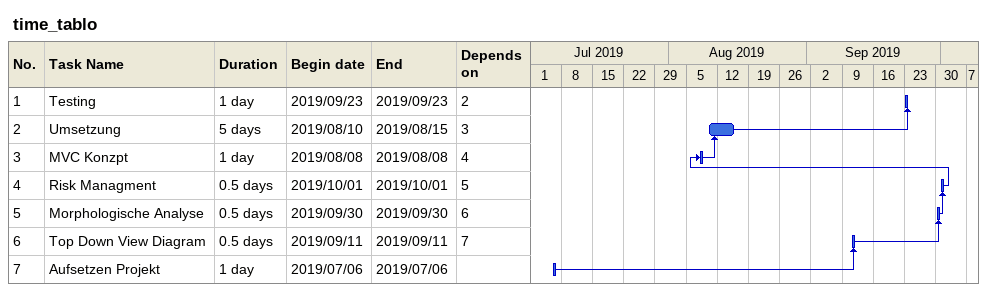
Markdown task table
time_tablo

| ID | Task | Duration | Start | Finish | Predecessors |
|---|---|---|---|---|---|
| 1 | Testing | 1d | 2019-09-23 | 2019-09-23 | 2 |
| 2 | Umsetzung | 5d | 2019-08-10 | 2019-08-15 | 3 |
| 3 | MVC Konzpt | 1d | 2019-08-08 | 2019-08-08 | 4 |
| 4 | Risk Managment | 0.5d | 2019-10-01 | 2019-10-01 | 5 |
| 5 | Morphologische Analyse | 0.5d | 2019-09-30 | 2019-09-30 | 6 |
| 6 | Top Down View Diagram | 0.5d | 2019-09-11 | 2019-09-11 | 7 |
| 7 | Aufsetzen Projekt | 1d | 2019-07-06 | 2019-07-06 |  |
